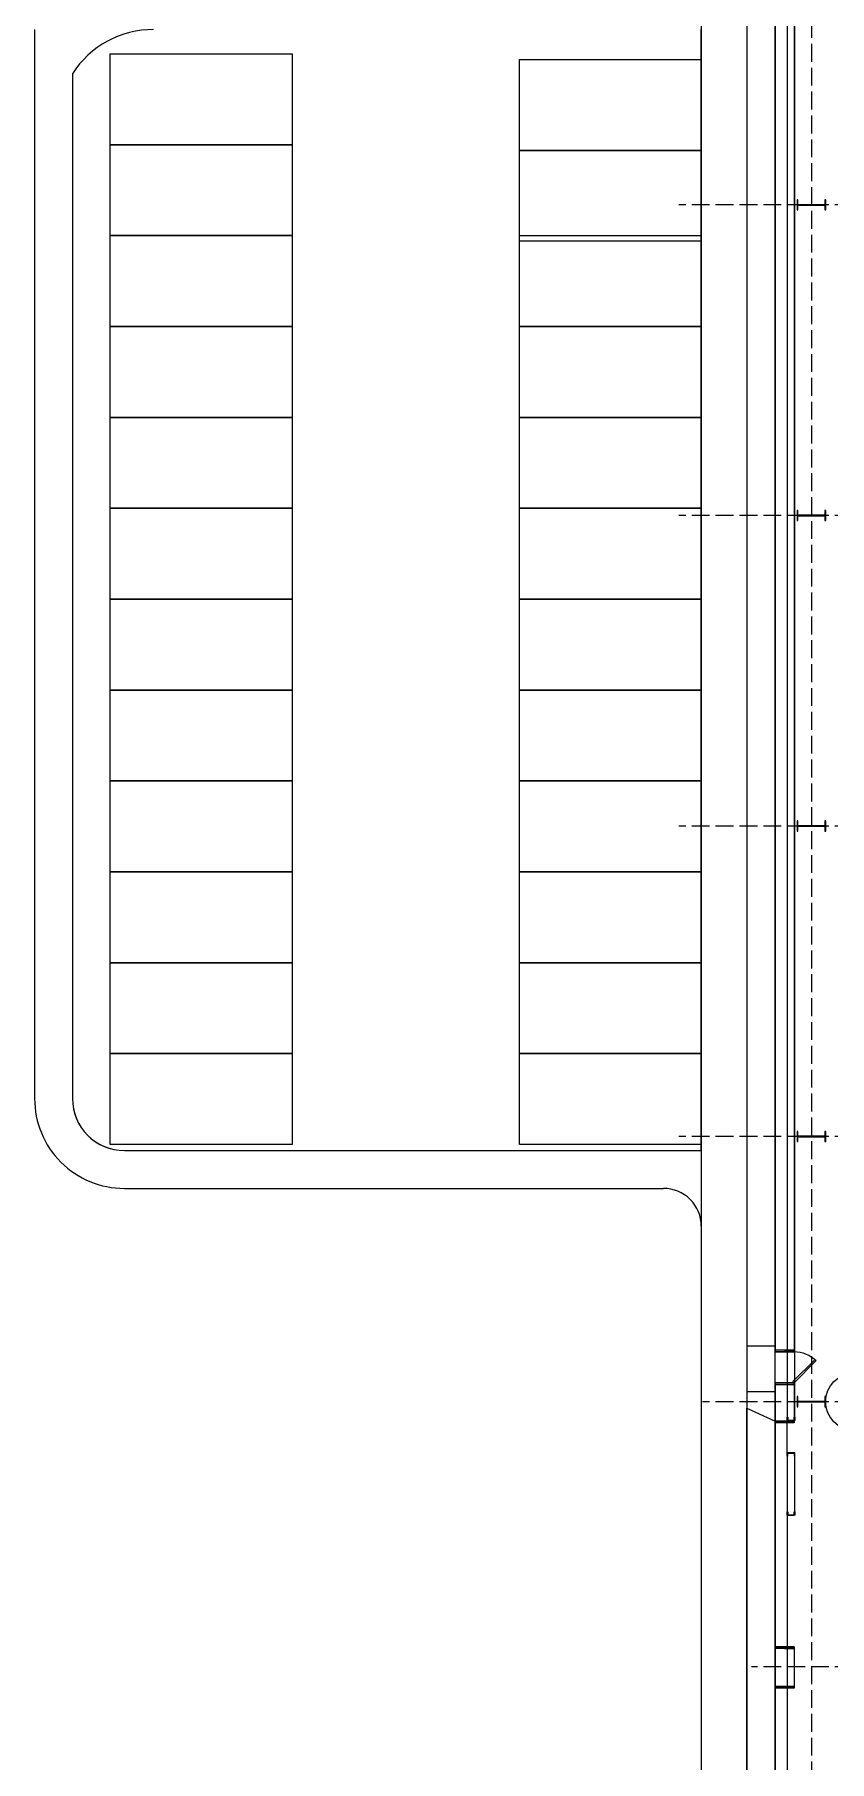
# Model space of a CAD drawing. Header units: millimetres. Extents: x 91119 to 792617, y 23924 to 150567.
# Drawn here: x 597296 to 618279, y 60536 to 106135 of the extents above; entities that cross this region are included whole.
import ezdxf

# ---------------------------------------------------------------- set-up
doc = ezdxf.new("R2010")
doc.units = ezdxf.units.MM
doc.header["$LTSCALE"] = 100
doc.linetypes.add('121217 IES and EMR$0$XKITLINE03', pattern=[6.299213, 4.724409, -1.574803])
doc.layers.add('121217 IES and EMR$0$G3 Fab Prts-22 Door-Plan', color=7, linetype='Continuous', lineweight=5)
for name, color, linetype in [('121217 IES and EMR$0$grid', 8, 'Continuous'), ('121217 IES and EMR$0$layout', 8, 'Continuous'), ('121217 IES and EMR$0$Xref', 8, 'Continuous'), ('Fire Alarm', 1, 'Continuous')]:
    doc.layers.add(name, color=color, linetype=linetype)

# ---------------------------------------------------------------- blocks, each defined once
blk = doc.blocks.new('121217 IES and EMR$0$Group-94-1')
at = {"layer": '121217 IES and EMR$0$G3 Fab Prts-22 Door-Plan', "color": 7, "linetype": 'Continuous', "lineweight": 5, "transparency": 33554687}
for p, q in [((-3000, 250.5), (-3000, -250.5)), ((3000, 250.5), (3000, -250.5))]:
    blk.add_line(p, q, dxfattribs=at)
blk = doc.blocks.new('121217 IES and EMR$0$Group-95-1')
at = {"layer": '121217 IES and EMR$0$G3 Fab Prts-22 Door-Plan', "color": 7, "linetype": 'Continuous', "lineweight": 5, "transparency": 33554687, "flags": 128}
for points in [[(-3000, 250.5), (-2958, 250.5), (-2958, -250.5), (-3000, -250.5)], [(2958, 250.5), (3000, 250.5), (3000, -250.5), (2958, -250.5)]]:
    blk.add_lwpolyline(points, close=True, dxfattribs=at)
blk = doc.blocks.new('121217 IES and EMR$0$Group-101-1')
at = {"layer": '121217 IES and EMR$0$G3 Fab Prts-22 Door-Plan', "color": 7, "linetype": 'Continuous', "lineweight": 5, "transparency": 33554687, "flags": 128}
blk.add_lwpolyline([(-408, 250), (169, 827), (200, 796), (-377, 219)], close=True, dxfattribs=at)
blk = doc.blocks.new('121217 IES and EMR$0$Group-102-1')
at = {"layer": '121217 IES and EMR$0$G3 Fab Prts-22 Door-Plan', "color": 7, "linetype": 'Continuous', "lineweight": 5, "transparency": 33554687}
for p, q in [((-408, 250), (169, 827)), ((-377, 219), (200, 796)), ((169, 827), (200, 796)), ((-408, 250), (-377, 219))]:
    blk.add_line(p, q, dxfattribs=at)
at = {"layer": '121217 IES and EMR$0$G3 Fab Prts-22 Door-Plan', "color": 7, "transparency": 33554687}
blk.add_blockref('121217 IES and EMR$0$Group-101-1', (0, 0), dxfattribs=at)
blk = doc.blocks.new('121217 IES and EMR$0$Group-97-1')
at = {"layer": '121217 IES and EMR$0$G3 Fab Prts-22 Door-Plan', "color": 7, "linetype": 'Continuous', "lineweight": 5, "transparency": 33554687}
for p, q in [((-450, 250.5), (-450, -250.5)), ((450, 250.5), (450, -250.5))]:
    blk.add_line(p, q, dxfattribs=at)
blk = doc.blocks.new('121217 IES and EMR$0$Group-98-1')
at = {"layer": '121217 IES and EMR$0$G3 Fab Prts-22 Door-Plan', "color": 7, "linetype": 'Continuous', "lineweight": 5, "transparency": 33554687, "flags": 128}
for points in [[(-450, 250.5), (-408, 250.5), (-408, -250.5), (-450, -250.5)], [(408, 250.5), (450, 250.5), (450, -250.5), (408, -250.5)]]:
    blk.add_lwpolyline(points, close=True, dxfattribs=at)
blk = doc.blocks.new('121217 IES and EMR$0$Group-104-1')
at = {"layer": '121217 IES and EMR$0$G3 Fab Prts-22 Door-Plan', "color": 7, "linetype": 'Continuous', "lineweight": 5, "transparency": 33554687}
for p, q in [((-3000, 250.5), (-3000, -250.5)), ((3000, 250.5), (3000, -250.5))]:
    blk.add_line(p, q, dxfattribs=at)
blk = doc.blocks.new('121217 IES and EMR$0$Group-105-1')
at = {"layer": '121217 IES and EMR$0$G3 Fab Prts-22 Door-Plan', "color": 7, "linetype": 'Continuous', "lineweight": 5, "transparency": 33554687, "flags": 128}
for points in [[(-3000, 250.5), (-2958, 250.5), (-2958, -250.5), (-3000, -250.5)], [(2958, 250.5), (3000, 250.5), (3000, -250.5), (2958, -250.5)]]:
    blk.add_lwpolyline(points, close=True, dxfattribs=at)

msp = doc.modelspace()

# ---------------------------------------------------------------- linework, layer by layer
at = {"layer": '121217 IES and EMR$0$grid', "linetype": '121217 IES and EMR$0$XKITLINE03'}
for p, q in [((617802, 128565), (617802, 28655)), ((768187, 101636), (614302, 101636)), ((768187, 93436), (614302, 93436)), ((768187, 85236), (614302, 85236)), ((768187, 77036), (614302, 77036)), ((768187, 70036), (614926, 70036)), ((768187, 63036), (616223, 63036))]:
    msp.add_line(p, q, dxfattribs=at)
at = {"layer": '121217 IES and EMR$0$layout', "transparency": 33554687}
for p, q in [((616096, 127742), (616096, 33549)), ((616096, 127742), (616096, 71508)), ((614896, 121508), (614896, 32349)), ((616846, 120218), (616846, 71393)), ((617347, 120218), (617347, 71393)), ((616096, 71508), (616846, 71508)), ((616096, 70308), (616846, 70308)), ((616096, 70308), (616096, 33549)), ((616846, 70493), (616846, 69518)), ((617347, 70493), (617347, 69518)), ((616846, 63518), (616846, 62518)), ((617347, 63518), (617347, 62518))]:
    msp.add_line(p, q, dxfattribs=at)
at = {"layer": '121217 IES and EMR$0$layout'}
for p, q in [((616846, 34299), (616846, 126992)), ((614896, 76668), (614896, 106268)), ((598296, 105097), (598296, 98818)), ((598296, 98818), (598296, 78038)), ((599666, 76668), (614896, 76668)), ((617096, 71393), (616846, 71393)), ((616846, 71393), (616846, 71393)), ((616846, 71393), (616846, 71393)), ((617096, 71393), (617347, 71393)), ((617347, 71393), (617347, 71393)), ((617347, 71393), (617347, 71393)), ((617096, 70493), (616846, 70493)), ((616846, 70493), (616846, 70493)), ((616846, 70493), (616846, 70493)), ((617096, 70493), (617347, 70493)), ((617347, 70493), (617347, 70493)), ((617347, 70493), (617347, 70493)), ((616096, 56268), (616096, 69866)), ((616096, 69866), (616846, 69518)), ((616846, 69518), (616846, 56518)), ((617096, 69518), (616846, 69518)), ((616846, 69518), (616846, 69518)), ((616846, 69518), (616846, 69518)), ((617096, 69518), (617347, 69518)), ((617347, 69518), (617347, 69518)), ((617347, 69518), (617347, 69518)), ((617096, 63518), (616846, 63518)), ((616846, 63518), (616846, 63518)), ((616846, 63518), (616846, 63518)), ((617096, 63518), (617347, 63518)), ((617347, 63518), (617347, 63518)), ((617347, 63518), (617347, 63518)), ((617096, 62518), (616846, 62518)), ((616846, 62518), (616846, 62518)), ((616846, 62518), (616846, 62518)), ((617096, 62518), (617347, 62518)), ((617347, 62518), (617347, 62518)), ((617347, 62518), (617347, 62518))]:
    msp.add_line(p, q, dxfattribs=at)
at = {"layer": '121217 IES and EMR$0$layout', "linetype": 'Continuous', "lineweight": 5, "transparency": 33554687}
for p, q in [((617162, 120218), (617162, 71393)), ((617162, 120218), (617162, 71393)), ((616846, 71393), (616846, 71351)), ((617347, 71351), (616846, 71351)), ((617347, 71393), (617347, 71351)), ((616846, 70493), (616846, 70535)), ((617347, 70535), (616846, 70535)), ((617162, 70493), (617162, 69518)), ((617347, 70493), (617347, 70535)), ((616846, 69518), (616846, 69476)), ((617347, 69476), (616846, 69476)), ((617347, 69518), (617347, 69476)), ((616846, 63518), (616846, 63560)), ((617347, 63560), (616846, 63560)), ((617162, 63518), (617162, 62518)), ((617347, 63518), (617347, 63560)), ((616846, 62518), (616846, 62476)), ((617347, 62476), (616846, 62476)), ((617347, 62518), (617347, 62476))]:
    msp.add_line(p, q, dxfattribs=at)
at = {"layer": '121217 IES and EMR$0$layout', "linetype": 'Continuous', "lineweight": 20}
for p, q in [((597296, 106268), (597296, 78038)), ((598296, 104523), (598296, 78038)), ((599666, 76668), (614896, 76668)), ((599666, 75668), (613896, 75668))]:
    msp.add_line(p, q, dxfattribs=at)
at = {"layer": '121217 IES and EMR$0$layout', "flags": 128}
for points in [[(604096, 105627), (604096, 103227), (599296, 103227), (599296, 105627)], [(614896, 105477), (614896, 103077), (610096, 103077), (610096, 105477)], [(604096, 103227), (604096, 100827), (599296, 100827), (599296, 103227)], [(614896, 103077), (614896, 100677), (610096, 100677), (610096, 103077)], [(604096, 100827), (604096, 98427), (599296, 98427), (599296, 100827)], [(614896, 100827), (614896, 98427), (610096, 98427), (610096, 100827)], [(604096, 98427), (604096, 96027), (599296, 96027), (599296, 98427)], [(614896, 98427), (614896, 96027), (610096, 96027), (610096, 98427)], [(604096, 96027), (604096, 93627), (599296, 93627), (599296, 96027)], [(614896, 96027), (614896, 93627), (610096, 93627), (610096, 96027)], [(604096, 93627), (604096, 91227), (599296, 91227), (599296, 93627)], [(614896, 93627), (614896, 91227), (610096, 91227), (610096, 93627)], [(604096, 91227), (604096, 88827), (599296, 88827), (599296, 91227)], [(614896, 91227), (614896, 88827), (610096, 88827), (610096, 91227)], [(604096, 88827), (604096, 86427), (599296, 86427), (599296, 88827)], [(614896, 88827), (614896, 86427), (610096, 86427), (610096, 88827)], [(604096, 86427), (604096, 84027), (599296, 84027), (599296, 86427)], [(614896, 86427), (614896, 84027), (610096, 84027), (610096, 86427)], [(604096, 84027), (604096, 81627), (599296, 81627), (599296, 84027)], [(614896, 84027), (614896, 81627), (610096, 81627), (610096, 84027)], [(604096, 81627), (604096, 79227), (599296, 79227), (599296, 81627)], [(614896, 81627), (614896, 79227), (610096, 79227), (610096, 81627)], [(604096, 79227), (604096, 76827), (599296, 76827), (599296, 79227)], [(614896, 79227), (614896, 76827), (610096, 76827), (610096, 79227)]]:
    msp.add_lwpolyline(points, close=True, dxfattribs=at)
at = {"layer": '121217 IES and EMR$0$layout'}
for centre, radius, start, end in [((600436, 103725), 2543, 89.9305, 147.3354), ((599666, 78038), 1370, 180, 270)]:
    msp.add_arc(centre, radius, start, end, dxfattribs=at)
at = {"layer": '121217 IES and EMR$0$layout', "linetype": 'Continuous', "lineweight": 20}
for centre, radius, start, end in [((599666, 78038), 2370, 180, 225), ((599666, 78038), 1370, 180, 225), ((599666, 78038), 1370, 225, 270), ((599666, 78038), 2370, 225, 270), ((613896, 74668), 1000, 45, 90), ((613896, 74668), 1000, 0, 45)]:
    msp.add_arc(centre, radius, start, end, dxfattribs=at)
at = {"layer": '121217 IES and EMR$0$layout', "linetype": 'Continuous', "lineweight": 5, "transparency": 33554687}
msp.add_arc((617347, 70535), 816, 45, 90, dxfattribs=at)
at = {"layer": '121217 IES and EMR$0$Xref', "linetype": 'Continuous', "lineweight": 20}
for p, q in [((617162, 118296), (617162, 69626)), ((617362, 69626), (617362, 118174)), ((617162, 68686), (617162, 69536)), ((617162, 68596), (617162, 67126)), ((617362, 67126), (617362, 68596)), ((617162, 67036), (617162, 59036))]:
    msp.add_line(p, q, dxfattribs=at)
at = {"layer": '121217 IES and EMR$0$Xref', "linetype": 'Continuous', "lineweight": 15}
for p, q in [((617425, 101769), (617425, 101504)), ((617442, 101769), (617425, 101769)), ((617442, 101659), (617442, 101769)), ((618161, 101769), (618161, 101659)), ((618179, 101769), (618161, 101769)), ((618179, 101504), (618179, 101769)), ((617425, 101504), (617442, 101504)), ((617442, 101504), (617442, 101613)), ((618145, 101643), (617459, 101643)), ((617459, 101630), (618145, 101630)), ((618161, 101613), (618161, 101504)), ((618161, 101504), (618179, 101504)), ((617425, 93569), (617425, 93304)), ((617442, 93569), (617425, 93569)), ((617442, 93459), (617442, 93569)), ((618161, 93569), (618161, 93459)), ((618179, 93569), (618161, 93569)), ((618179, 93304), (618179, 93569)), ((617425, 93304), (617442, 93304)), ((617442, 93304), (617442, 93413)), ((618145, 93443), (617459, 93443)), ((617459, 93430), (618145, 93430)), ((618161, 93413), (618161, 93304)), ((618161, 93304), (618179, 93304)), ((617425, 85369), (617425, 85104)), ((617442, 85369), (617425, 85369)), ((617442, 85259), (617442, 85369)), ((618161, 85369), (618161, 85259)), ((618179, 85369), (618161, 85369)), ((618179, 85104), (618179, 85369)), ((617425, 85104), (617442, 85104)), ((617442, 85104), (617442, 85213)), ((618145, 85243), (617459, 85243)), ((617459, 85230), (618145, 85230)), ((618161, 85213), (618161, 85104)), ((618161, 85104), (618179, 85104)), ((617425, 77169), (617425, 76904)), ((617442, 77169), (617425, 77169)), ((617442, 77059), (617442, 77169)), ((618161, 77169), (618161, 77059)), ((618179, 77169), (618161, 77169)), ((618179, 76904), (618179, 77169)), ((617425, 76904), (617442, 76904)), ((617442, 76904), (617442, 77013)), ((618145, 77043), (617459, 77043)), ((617459, 77030), (618145, 77030)), ((618161, 77013), (618161, 76904)), ((618161, 76904), (618179, 76904)), ((617425, 70169), (617425, 69904)), ((617442, 70169), (617425, 70169)), ((617425, 69904), (617442, 69904)), ((617442, 70059), (617442, 70169)), ((617442, 69904), (617442, 70013)), ((618145, 70043), (617459, 70043)), ((617459, 70030), (618145, 70030)), ((618161, 70169), (618161, 70059)), ((618179, 70169), (618161, 70169)), ((618161, 70013), (618161, 69904)), ((618161, 69904), (618179, 69904)), ((618179, 69904), (618179, 70169)), ((617162, 69536), (617162, 69626)), ((617162, 69626), (617176, 69626)), ((617362, 69536), (617162, 69536)), ((617176, 69626), (617176, 69555)), ((617188, 69543), (617336, 69543)), ((617348, 69626), (617362, 69626)), ((617348, 69555), (617348, 69626)), ((617362, 69626), (617362, 69536)), ((617162, 68596), (617162, 68686)), ((617362, 68686), (617162, 68686)), ((617162, 68596), (617176, 68596)), ((617176, 68596), (617176, 68667)), ((617188, 68679), (617336, 68679)), ((617348, 68667), (617348, 68596)), ((617348, 68596), (617362, 68596)), ((617362, 68596), (617362, 68686)), ((617162, 67036), (617162, 67126)), ((617162, 67126), (617176, 67126)), ((617362, 67036), (617162, 67036)), ((617176, 67126), (617176, 67055)), ((617188, 67043), (617336, 67043)), ((617348, 67055), (617348, 67126)), ((617348, 67126), (617362, 67126)), ((617362, 67126), (617362, 67036))]:
    msp.add_line(p, q, dxfattribs=at)
at = {"layer": '121217 IES and EMR$0$Xref', "linetype": 'Continuous', "lineweight": 0}
for p, q in [((618179, 101510), (618172, 101504)), ((617824, 70043), (617811, 70030)), ((617324, 69543), (617317, 69536)), ((617362, 69581), (617348, 69567))]:
    msp.add_line(p, q, dxfattribs=at)
at = {"layer": '121217 IES and EMR$0$Xref', "linetype": 'Continuous', "lineweight": 15}
for centre, radius, start, end in [((617459, 101659), 16.5, 180, 270), ((617459, 101613), 16.5, 90, 180), ((618145, 101659), 16.5, 270, 0), ((618145, 101613), 16.5, 0, 90), ((617459, 93459), 16.5, 180, 270), ((617459, 93413), 16.5, 90, 180), ((618145, 93459), 16.5, 270, 0), ((618145, 93413), 16.5, 0, 90), ((617459, 85259), 16.5, 180, 270), ((617459, 85213), 16.5, 90, 180), ((618145, 85259), 16.5, 270, 0), ((618145, 85213), 16.5, 0, 90), ((617459, 77059), 16.5, 180, 270), ((617459, 77013), 16.5, 90, 180), ((618145, 77059), 16.5, 270, 0), ((618145, 77013), 16.5, 0, 90), ((617459, 70059), 16.5, 180, 270), ((617459, 70013), 16.5, 90, 180), ((618145, 70059), 16.5, 270, 0), ((618145, 70013), 16.5, 0, 90), ((617188, 69555), 12, 180, 270), ((617336, 69555), 12, 270, 0), ((617188, 68667), 12, 90, 180), ((617336, 68667), 12, 0, 90), ((617188, 67055), 12, 180, 270), ((617336, 67055), 12, 270, 0)]:
    msp.add_arc(centre, radius, start, end, dxfattribs=at)
at = {"layer": 'Fire Alarm'}
msp.add_circle((618931, 70036), 753, dxfattribs=at)

# ---------------------------------------------------------------- block references
at = {"layer": '121217 IES and EMR$0$layout', "extrusion": (0, 0, -1), "zscale": -1, "rotation": 89.9999556037704}
for name in ['121217 IES and EMR$0$Group-97-1', '121217 IES and EMR$0$Group-98-1', '121217 IES and EMR$0$Group-102-1']:
    msp.add_blockref(name, (-617096, 70943), dxfattribs=at)
at = {"layer": '121217 IES and EMR$0$layout', "transparency": 33554687, "rotation": 270.0000443962296}
for name, p in [('121217 IES and EMR$0$Group-94-1', (617096, 66518)), ('121217 IES and EMR$0$Group-95-1', (617096, 66518)), ('121217 IES and EMR$0$Group-104-1', (617096, 59518)), ('121217 IES and EMR$0$Group-105-1', (617096, 59518))]:
    msp.add_blockref(name, p, dxfattribs=at)

doc.saveas('drawing.dxf')
